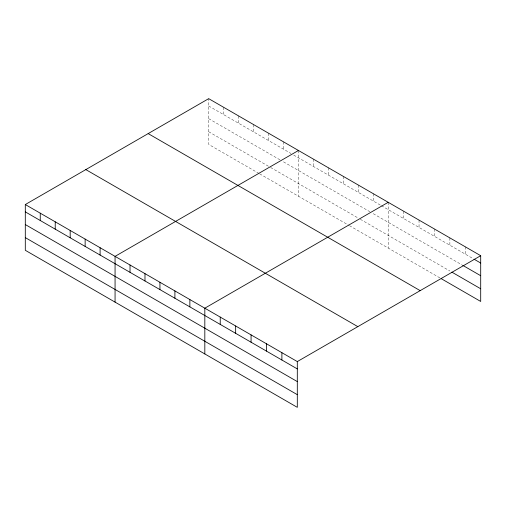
<?xml version="1.0" encoding="UTF-8"?>
<svg xmlns="http://www.w3.org/2000/svg" width="506" height="506" viewBox="0 0 506 506"><rect width="100%" height="100%" fill="white"/><g stroke="black" fill="none" stroke-linecap="round" stroke-linejoin="round"><path stroke-width="0.38" stroke-dasharray="2.53 1.9" d="M208.693 105.994L290.975 153.495M293.695 155.064L380.74 205.322M381.416 205.714L473.331 258.775M208.693 118.67L280.096 159.896M283.499 161.857L369.861 211.717M373.257 213.684L461.934 264.878M208.693 131.737L268.534 166.284M270.577 167.461L358.299 218.111M360.335 219.288L449.872 270.982M259.015 173.469L208.693 144.419L208.693 98.657M259.698 173.862L348.779 225.29M349.456 225.689L440.492 278.243M465.286 246.801L465.286 254.132M449.872 237.902L449.872 245.233M434.458 229.003L434.458 236.334M419.044 220.104L419.044 227.434M403.63 211.204L403.63 218.535M388.216 202.305L388.216 248.066M373.257 193.671L373.257 201.002M358.299 185.032L358.299 192.362M343.34 176.398L343.34 183.729M328.375 167.758L328.375 175.089M313.416 159.118L313.416 166.455M298.458 150.484L298.458 196.239M283.499 141.844L283.499 149.175M268.534 133.211L268.534 140.541M253.576 124.571L253.576 131.902M238.617 115.937L238.617 123.268M223.658 107.297L223.658 114.628"/><path stroke-width="0.76" d="M297.307 381.594L297.307 361.581L25.3 204.544L25.3 250.299L297.307 407.343L297.307 381.594L25.3 224.556M441.162 278.629L480.7 301.456L480.7 255.701L208.693 98.657L25.3 204.544M298.458 150.484L115.064 256.365L115.064 302.126M388.216 202.305L204.822 308.192L204.822 353.947M297.307 361.581L480.7 255.701M473.995 259.161L480.7 263.031M462.604 265.264L480.7 275.713M451.883 272.139L480.7 288.774M148.176 133.603L420.182 290.64M85.818 169.599L357.824 326.642M25.3 211.875L297.307 368.912M25.3 237.618L297.307 394.661M281.893 352.682L281.893 360.013M266.479 343.783L266.479 351.113M251.065 334.883L251.065 342.22M235.651 325.984L235.651 333.321M220.236 317.085L220.236 324.422M189.864 299.552L189.864 306.883M174.905 290.912L174.905 298.249M159.94 282.278L159.94 289.609M144.982 273.638L144.982 280.969M130.023 265.005L130.023 272.336M100.099 247.731L100.099 255.062M85.141 239.091L85.141 246.422M70.182 230.451L70.182 237.788M55.224 221.818L55.224 229.148M40.259 213.178L40.259 220.508"/></g></svg>
